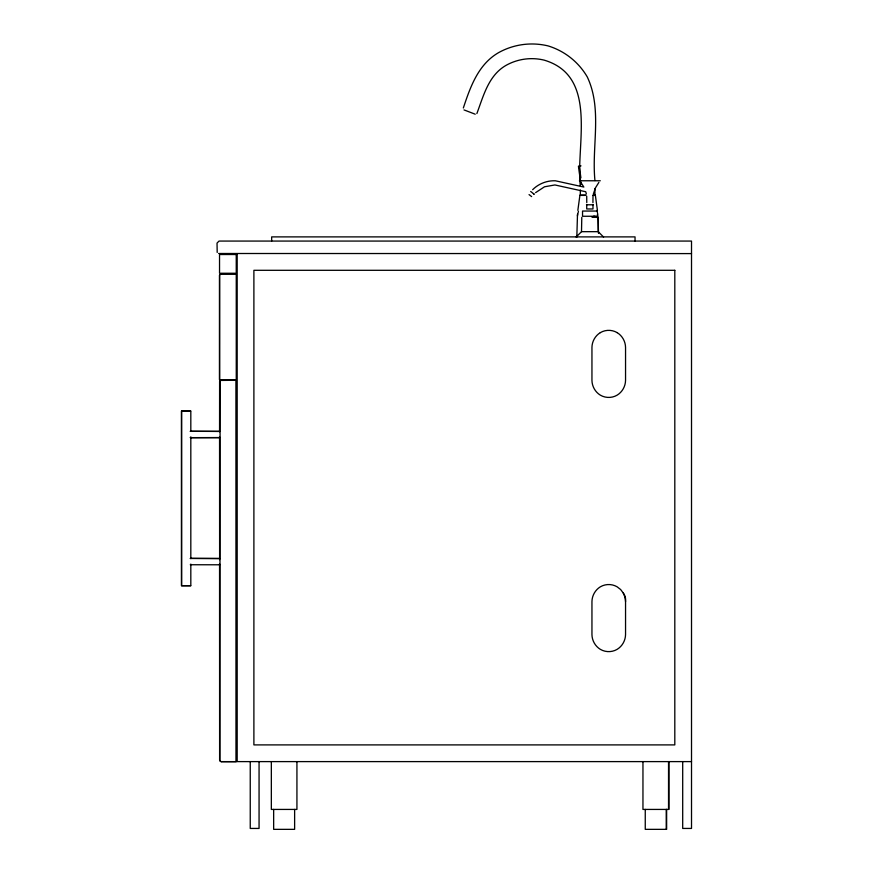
<?xml version="1.0" encoding="UTF-8"?>
<svg xmlns="http://www.w3.org/2000/svg" width="873" height="873" viewBox="0 0 873 873"><rect width="100%" height="100%" fill="white"/><g stroke="black" fill="none" stroke-linecap="round" stroke-linejoin="round"><path stroke-width="1.31" d="M190.816 564.067L190.816 585.728L181.606 585.728L181.606 411.107L190.816 411.107L190.816 431.404M190.816 558.655L190.816 436.827M219.559 558.502L190.27 558.393M219.559 437.635L190.27 437.635M219.559 431.393L190.27 431.284M220.378 274.318L236.256 274.308L236.256 379.755L219.549 379.755L219.559 275.137L220.509 274.308M220.116 380.399L219.854 760.71M220.182 380.312L236.31 380.268L236.31 761.649L221.426 761.649M219.549 379.755L219.559 275.137M219.603 381.294L219.559 431.709M586.776 202.645L586.711 196.163M577.5 214.18L576.813 237.227M592.996 196.163L592.931 202.645M577.85 210.36L579.923 195.126L585.641 195.126M577.402 215.904L578.439 211.331M597.514 217.966L597.514 214.278M597.612 218.73L597.612 213.088M593.356 194.024L595.43 187.891L598.867 182.402M463.345 107.979C470.329 86.907 478.262 64.286 498.679 52.587C513.761 44.228 531.384 41.86 548.135 45.92C564.613 50.972 578.559 62.016 587.256 76.9C602.556 109.169 591.512 146.358 594.939 180.558M476.865 113.545L476.996 113.206C483.577 95.593 488.574 75.242 506.209 65.268C517.798 58.851 531.351 57.018 544.228 60.15C598.856 76.431 575.503 145.758 580.327 185.884M576.136 237.041L581.505 231.672L598.212 231.672L603.581 237.041M532.65 189.692C538.554 183.745 546.967 180.449 555.337 180.776L583.841 187.051L580.829 182.402M535.607 192.638L544.523 186.778L554.901 184.956L585.761 191.744L586.35 194.024M600.34 332.624C595.233 335.745 592.047 341.419 591.949 347.389L591.949 380.399C592.047 386.368 595.233 392.042 600.34 395.153A16.609 16.609 0 0 0 617.146 395.153C622.253 392.042 625.45 386.368 625.548 380.399L625.548 347.389C625.45 341.419 622.253 335.745 617.146 332.624M219.952 380.442L236.31 380.268M581.014 165.859L578.428 166.219L580.992 184.509M597.165 211.048L582.542 211.048L582.542 216.264L597.219 216.264M593.509 216.264L595.07 216.264M579.41 180.766L600.297 180.766M593.083 195.126L595.342 195.126L597.416 210.36M585.739 195.388L580.327 195.388L580.327 189.954M592.8 195.388L594.939 195.388L594.939 188.644M586.46 204.784L593.247 204.784M581.789 217.312L581.505 231.672M592.025 217.312L598.289 217.312L598.212 231.672M218.61 253.497L691.514 253.596M190.674 411.063L181.464 411.063L181.475 585.696L190.674 585.696M190.412 431.317L219.701 431.426M190.412 437.679L219.701 437.569M190.412 558.425L219.701 558.534M190.27 564.744L219.701 564.787M691.514 761.605L237.183 761.605L237.183 253.596M221.185 761.627L236.31 761.649L236.256 380.224M221.185 761.627L220.487 761.398M464.01 109.911L475.218 114.199M220.76 761.507L219.941 760.918M533.938 194.035L533.436 193.631M530.675 191.482L534.167 194.199M529.049 194.592L531.635 196.589M623.3 593.062L620.627 589.526L617.146 586.82A16.609 16.609 0 0 0 600.34 586.82C595.233 589.941 592.047 595.615 591.949 601.584L591.949 634.595C592.047 640.564 595.233 646.238 600.34 649.348A16.609 16.609 0 0 0 617.146 649.348C622.253 646.238 625.45 640.564 625.548 634.595L625.548 601.584L624.97 597.176L623.3 593.062A11.611 11.611 0 0 1 625.548 601.584M596.586 210.458L597.274 212.204M217.191 252.428L217.028 243.087L219.047 241.068L691.514 241.068L691.514 828.433L682.697 828.433L682.697 761.605M579.268 166.099L580.905 177.863M219.614 760.012L219.559 563.751M598.049 218.021L598.518 233.386M668.936 761.605L668.936 809.424L642.954 809.424L642.954 761.605M668.543 761.605L668.543 809.424M666.634 809.424L666.634 829.35L645.256 829.35L645.256 809.424M666.241 809.424L666.241 829.35M635.042 241.068L635.042 236.889L271.667 236.889L271.667 241.068M592.985 204.784L592.985 208.963L586.721 208.963L586.721 204.784M296.929 761.605L296.929 809.424L271.339 809.424L271.339 761.605M294.627 809.424L294.627 829.35L273.653 829.35L273.653 809.424M259.063 761.605L259.063 828.433L250.245 828.433L250.245 761.605M219.559 436.707L219.614 559.68M600.34 332.624A16.609 16.609 0 0 1 617.146 332.624M236.245 254.512L219.538 254.512L219.538 273.26L236.245 273.26L236.245 254.512M674.807 270.303L253.89 270.303L253.89 744.898L674.807 744.898L674.807 270.303"/></g></svg>
